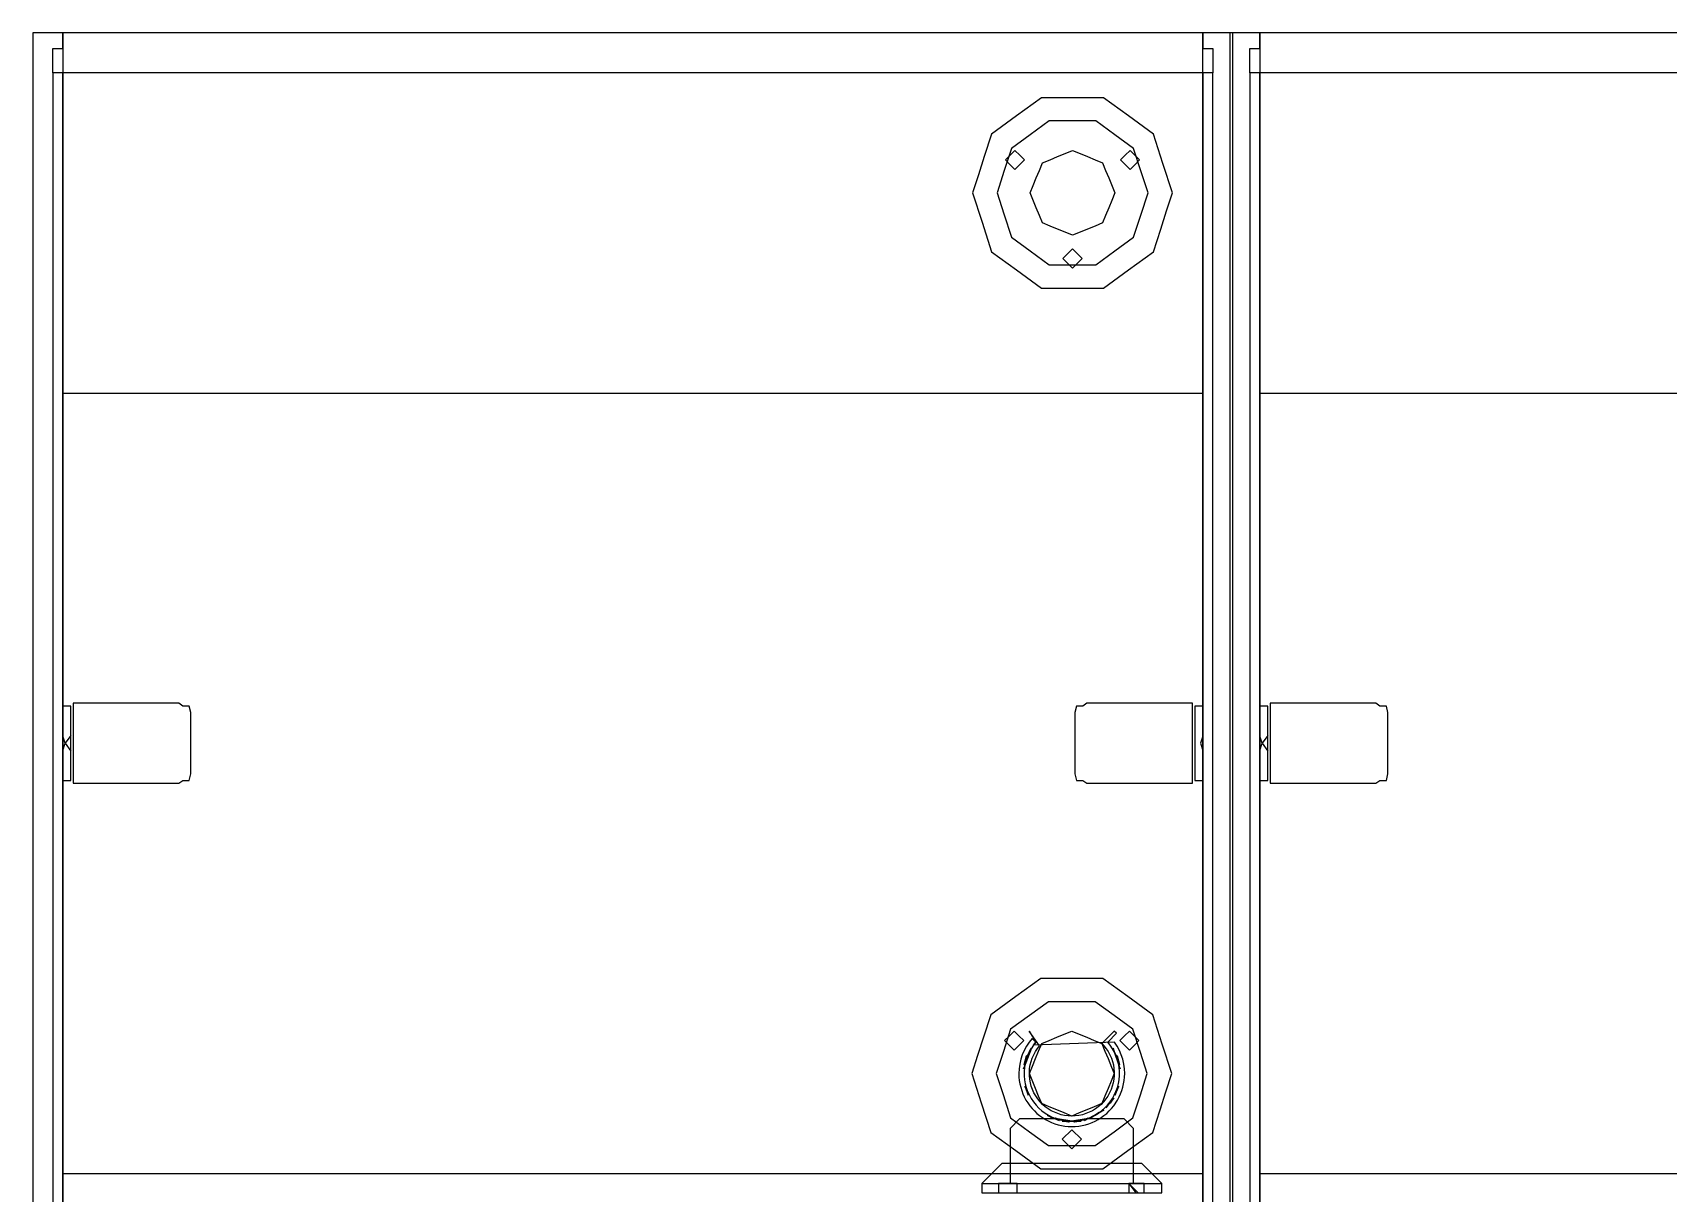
# Model space of a CAD drawing. Extents: x -23.2 to 18.8, y -18.4 to 11.3.
# Drawn here: x -5.203 to -4.684, y 0.225 to 0.593 of the extents above; entities that cross this region are included whole.
import ezdxf

# ---------------------------------------------------------------- set-up
doc = ezdxf.new("R2010")
doc.units = 0
doc.layers.add('FURNISHINGELEMENT', color=8, linetype='CONTINUOUS')

msp = doc.modelspace()

# ---------------------------------------------------------------- linework, layer by layer
at = {"layer": 'FURNISHINGELEMENT'}
for p, q in [((-5.1934, 0.59308, 5.36405), (-5.20293, 0.59308, 5.36405)), ((-5.20293, 0.59308, 5.36405), (-5.20293, 0.15493, 5.36405)), ((-4.83145, 0.59308, 5.36405), (-5.1934, 0.59308, 5.36405)), ((-5.1934, 0.59308, 5.36405), (-5.1934, 0.15493, 5.36405)), ((-5.1934, 0.58806, 5.36405), (-5.1934, 0.59308, 5.36405)), ((-4.83145, 0.15493, 5.36405), (-4.83145, 0.59308, 5.36405)), ((-4.83145, 0.59308, 5.36405), (-4.83145, 0.58806, 5.36405)), ((-4.82193, 0.59308, 5.36405), (-4.83145, 0.59308, 5.36405)), ((-4.8134, 0.59308, 5.36405), (-4.82293, 0.59308, 5.36405)), ((-4.82293, 0.59308, 5.36405), (-4.82293, 0.15493, 5.36405)), ((-4.82193, 0.15493, 5.36405), (-4.82193, 0.59308, 5.36405)), ((-4.45145, 0.59308, 5.36405), (-4.8134, 0.59308, 5.36405)), ((-4.8134, 0.59308, 5.36405), (-4.8134, 0.15493, 5.36405)), ((-4.8134, 0.58806, 5.36405), (-4.8134, 0.59308, 5.36405)), ((-5.19658, 0.58038, 5.36405), (-5.19658, 0.58806, 5.36405)), ((-5.19658, 0.58806, 5.36405), (-5.1934, 0.58806, 5.36405)), ((-4.83145, 0.58806, 5.36405), (-4.82828, 0.58806, 5.36405)), ((-4.82828, 0.58806, 5.36405), (-4.82828, 0.58038, 5.36405)), ((-4.81658, 0.58038, 5.36405), (-4.81658, 0.58806, 5.36405)), ((-4.81658, 0.58806, 5.36405), (-4.8134, 0.58806, 5.36405)), ((-5.1934, 0.58038, 3.55112), (-5.19658, 0.58038, 3.55112)), ((-5.19658, 0.58038, 3.55112), (-5.19658, 0.15493, 3.55112)), ((-5.1934, 0.58038, 5.36405), (-5.19658, 0.58038, 5.36405)), ((-4.83145, 0.58038, 3.55112), (-5.1934, 0.58038, 3.55112)), ((-4.83145, 0.58038, 4.45759), (-5.1934, 0.58038, 4.45759)), ((-5.1934, 0.58038, 4.45759), (-5.1934, 0.47878, 4.45759)), ((-4.83145, 0.58038, 5.05052), (-5.1934, 0.58038, 5.05052)), ((-5.1934, 0.58038, 5.05052), (-5.1934, 0.23113, 5.05052)), ((-4.83145, 0.58038, 3.76385), (-5.1934, 0.58038, 3.76385)), ((-5.1934, 0.58038, 3.76385), (-5.1934, 0.23113, 3.76385)), ((-5.1934, 0.15493, 5.36405), (-5.1934, 0.58038, 5.36405)), ((-4.82828, 0.58038, 3.55112), (-4.83145, 0.58038, 3.55112)), ((-4.82828, 0.58038, 5.36405), (-4.83145, 0.58038, 5.36405)), ((-4.83145, 0.58038, 5.36405), (-4.83145, 0.15493, 5.36405)), ((-4.83145, 0.47878, 4.45759), (-4.83145, 0.58038, 4.45759)), ((-4.83145, 0.23113, 5.05052), (-4.83145, 0.58038, 5.05052)), ((-4.83145, 0.23113, 3.76385), (-4.83145, 0.58038, 3.76385)), ((-4.82828, 0.15493, 3.55112), (-4.82828, 0.58038, 3.55112)), ((-4.8134, 0.58038, 3.55112), (-4.81658, 0.58038, 3.55112)), ((-4.81658, 0.58038, 3.55112), (-4.81658, 0.15493, 3.55112)), ((-4.8134, 0.58038, 5.36405), (-4.81658, 0.58038, 5.36405)), ((-4.45145, 0.58038, 3.55112), (-4.8134, 0.58038, 3.55112)), ((-4.45145, 0.58038, 4.45759), (-4.8134, 0.58038, 4.45759)), ((-4.8134, 0.58038, 4.45759), (-4.8134, 0.47878, 4.45759)), ((-4.45145, 0.58038, 5.05052), (-4.8134, 0.58038, 5.05052)), ((-4.8134, 0.58038, 5.05052), (-4.8134, 0.23113, 5.05052)), ((-4.45145, 0.58038, 3.76385), (-4.8134, 0.58038, 3.76385)), ((-4.8134, 0.58038, 3.76385), (-4.8134, 0.23113, 3.76385)), ((-4.8134, 0.15493, 5.36405), (-4.8134, 0.58038, 5.36405)), ((-4.88266, 0.57248, 3.5416), (-4.89059, 0.56671, 3.5416)), ((-4.87284, 0.57248, 3.5416), (-4.88266, 0.57248, 3.5416)), ((-4.86303, 0.57248, 3.5416), (-4.87284, 0.57248, 3.5416)), ((-4.8551, 0.56671, 3.5416), (-4.86303, 0.57248, 3.5416)), ((-4.89059, 0.56671, 3.5416), (-4.89853, 0.56095, 3.5416)), ((-4.84716, 0.56095, 3.5416), (-4.8551, 0.56671, 3.5416)), ((-4.89853, 0.56095, 3.5416), (-4.90085, 0.55379, 3.5416)), ((-4.88025, 0.56509, 3.46351), (-4.88625, 0.56073, 3.46351)), ((-4.87284, 0.56509, 3.46351), (-4.88025, 0.56509, 3.46351)), ((-4.86544, 0.56509, 3.46351), (-4.87284, 0.56509, 3.46351)), ((-4.85944, 0.56073, 3.46351), (-4.86544, 0.56509, 3.46351)), ((-4.84413, 0.55161, 3.5416), (-4.84716, 0.56095, 3.5416)), ((-4.89224, 0.55638, 3.46351), (-4.89453, 0.54933, 3.46351)), ((-4.89264, 0.55424, 3.5416), (-4.89112, 0.55575, 3.5416)), ((-4.88625, 0.56073, 3.46351), (-4.89224, 0.55638, 3.46351)), ((-4.89112, 0.55575, 3.5416), (-4.8896, 0.55424, 3.5416)), ((-4.87523, 0.55477, 3.46351), (-4.87284, 0.55576, 3.46351)), ((-4.87284, 0.55576, 3.46351), (-4.87046, 0.55477, 3.46351)), ((-4.85345, 0.55638, 3.46351), (-4.85944, 0.56073, 3.46351)), ((-4.85609, 0.55424, 3.5416), (-4.85457, 0.55575, 3.5416)), ((-4.85457, 0.55575, 3.5416), (-4.85305, 0.55424, 3.5416)), ((-4.85104, 0.54898, 3.46351), (-4.85345, 0.55638, 3.46351)), ((-4.90085, 0.55379, 3.5416), (-4.90272, 0.54804, 3.5416)), ((-4.89415, 0.55272, 3.5416), (-4.89264, 0.55424, 3.5416)), ((-4.89264, 0.55121, 3.5416), (-4.89415, 0.55272, 3.5416)), ((-4.89112, 0.54969, 3.5416), (-4.89264, 0.55121, 3.5416)), ((-4.88809, 0.55272, 3.5416), (-4.89112, 0.54969, 3.5416)), ((-4.8896, 0.55424, 3.5416), (-4.88809, 0.55272, 3.5416)), ((-4.88336, 0.54943, 3.46351), (-4.88237, 0.55181, 3.46351)), ((-4.88237, 0.55181, 3.46351), (-4.87999, 0.5528, 3.46351)), ((-4.87999, 0.5528, 3.46351), (-4.87761, 0.55379, 3.46351)), ((-4.87761, 0.55379, 3.46351), (-4.87523, 0.55477, 3.46351)), ((-4.87046, 0.55477, 3.46351), (-4.86808, 0.55379, 3.46351)), ((-4.86808, 0.55379, 3.46351), (-4.8657, 0.5528, 3.46351)), ((-4.8657, 0.5528, 3.46351), (-4.86332, 0.55181, 3.46351)), ((-4.86332, 0.55181, 3.46351), (-4.86233, 0.54943, 3.46351)), ((-4.8576, 0.55272, 3.5416), (-4.85609, 0.55424, 3.5416)), ((-4.85457, 0.54969, 3.5416), (-4.8576, 0.55272, 3.5416)), ((-4.85305, 0.55121, 3.5416), (-4.85457, 0.54969, 3.5416)), ((-4.85305, 0.55424, 3.5416), (-4.85154, 0.55272, 3.5416)), ((-4.85154, 0.55272, 3.5416), (-4.85305, 0.55121, 3.5416)), ((-4.8411, 0.54228, 3.5416), (-4.84413, 0.55161, 3.5416)), ((-4.90272, 0.54804, 3.5416), (-4.90459, 0.54228, 3.5416)), ((-4.89453, 0.54933, 3.46351), (-4.89682, 0.54228, 3.46351)), ((-4.88533, 0.54467, 3.46351), (-4.88435, 0.54705, 3.46351)), ((-4.88435, 0.54705, 3.46351), (-4.88336, 0.54943, 3.46351)), ((-4.86233, 0.54943, 3.46351), (-4.86134, 0.54705, 3.46351)), ((-4.86134, 0.54705, 3.46351), (-4.86023, 0.54436, 3.46351)), ((-4.84887, 0.54228, 3.46351), (-4.85104, 0.54898, 3.46351)), ((-4.90459, 0.54228, 3.5416), (-4.90156, 0.53295, 3.5416)), ((-4.89682, 0.54228, 3.46351), (-4.89465, 0.53559, 3.46351)), ((-4.88632, 0.54228, 3.46351), (-4.88533, 0.54467, 3.46351)), ((-4.88546, 0.54021, 3.46351), (-4.88632, 0.54228, 3.46351)), ((-4.88435, 0.53752, 3.46351), (-4.88546, 0.54021, 3.46351)), ((-4.85937, 0.54228, 3.46351), (-4.86035, 0.5399, 3.46351)), ((-4.86023, 0.54436, 3.46351), (-4.85937, 0.54228, 3.46351)), ((-4.85116, 0.53524, 3.46351), (-4.84887, 0.54228, 3.46351)), ((-4.84297, 0.53653, 3.5416), (-4.8411, 0.54228, 3.5416)), ((-4.89465, 0.53559, 3.46351), (-4.89224, 0.52819, 3.46351)), ((-4.88336, 0.53514, 3.46351), (-4.88435, 0.53752, 3.46351)), ((-4.88237, 0.53275, 3.46351), (-4.88336, 0.53514, 3.46351)), ((-4.86233, 0.53514, 3.46351), (-4.86332, 0.53275, 3.46351)), ((-4.86134, 0.53752, 3.46351), (-4.86233, 0.53514, 3.46351)), ((-4.86035, 0.5399, 3.46351), (-4.86134, 0.53752, 3.46351)), ((-4.85345, 0.52819, 3.46351), (-4.85116, 0.53524, 3.46351)), ((-4.84483, 0.53078, 3.5416), (-4.84297, 0.53653, 3.5416)), ((-4.90156, 0.53295, 3.5416), (-4.89853, 0.52362, 3.5416)), ((-4.87999, 0.53177, 3.46351), (-4.88237, 0.53275, 3.46351)), ((-4.87761, 0.53078, 3.46351), (-4.87999, 0.53177, 3.46351)), ((-4.87523, 0.52979, 3.46351), (-4.87761, 0.53078, 3.46351)), ((-4.87284, 0.52881, 3.46351), (-4.87523, 0.52979, 3.46351)), ((-4.87046, 0.52979, 3.46351), (-4.87284, 0.52881, 3.46351)), ((-4.86808, 0.53078, 3.46351), (-4.87046, 0.52979, 3.46351)), ((-4.8657, 0.53177, 3.46351), (-4.86808, 0.53078, 3.46351)), ((-4.86332, 0.53275, 3.46351), (-4.8657, 0.53177, 3.46351)), ((-4.84716, 0.52362, 3.5416), (-4.84483, 0.53078, 3.5416)), ((-4.89224, 0.52819, 3.46351), (-4.88625, 0.52384, 3.46351)), ((-4.87588, 0.52145, 3.5416), (-4.87284, 0.52448, 3.5416)), ((-4.87284, 0.52448, 3.5416), (-4.86981, 0.52145, 3.5416)), ((-4.85944, 0.52384, 3.46351), (-4.85345, 0.52819, 3.46351)), ((-4.89853, 0.52362, 3.5416), (-4.89059, 0.51786, 3.5416)), ((-4.88625, 0.52384, 3.46351), (-4.88025, 0.51948, 3.46351)), ((-4.88025, 0.51948, 3.46351), (-4.87284, 0.51948, 3.46351)), ((-4.87284, 0.51841, 3.5416), (-4.87588, 0.52145, 3.5416)), ((-4.86981, 0.52145, 3.5416), (-4.87284, 0.51841, 3.5416)), ((-4.87284, 0.51948, 3.46351), (-4.86544, 0.51948, 3.46351)), ((-4.86544, 0.51948, 3.46351), (-4.85944, 0.52384, 3.46351)), ((-4.8551, 0.51786, 3.5416), (-4.84716, 0.52362, 3.5416)), ((-4.89059, 0.51786, 3.5416), (-4.88266, 0.51209, 3.5416)), ((-4.86303, 0.51209, 3.5416), (-4.8551, 0.51786, 3.5416)), ((-4.88266, 0.51209, 3.5416), (-4.87284, 0.51209, 3.5416)), ((-4.87284, 0.51209, 3.5416), (-4.86303, 0.51209, 3.5416)), ((-5.1934, 0.47878, 4.45759), (-4.83145, 0.47878, 4.45759)), ((-4.8134, 0.47878, 4.45759), (-4.45145, 0.47878, 4.45759)), ((-5.19086, 0.37949, 5.01126), (-5.1934, 0.37949, 5.01126)), ((-5.1934, 0.37949, 5.01126), (-5.1934, 0.37738, 5.01213)), ((-5.19086, 0.37738, 5.01213), (-5.19086, 0.37949, 5.01126)), ((-5.18832, 0.38036, 4.94609), (-5.19012, 0.38036, 4.94684)), ((-5.19012, 0.38036, 4.94684), (-5.19012, 0.35496, 4.94684)), ((-5.17046, 0.38036, 4.94609), (-5.18832, 0.38036, 4.94609)), ((-5.16943, 0.38036, 4.94634), (-5.17046, 0.38036, 4.94609)), ((-5.16861, 0.38036, 4.94702), (-5.16943, 0.38036, 4.94634)), ((-5.15656, 0.38036, 4.963), (-5.16861, 0.38036, 4.94702)), ((-5.1553, 0.37949, 4.96468), (-5.15656, 0.38036, 4.963)), ((-5.15323, 0.37949, 4.96313), (-5.1553, 0.37949, 4.96468)), ((-5.15271, 0.37738, 4.96382), (-5.15323, 0.37949, 4.96313)), ((-4.87162, 0.37949, 4.96313), (-4.87215, 0.37738, 4.96382)), ((-4.86956, 0.37949, 4.96468), (-4.87162, 0.37949, 4.96313)), ((-4.8683, 0.38036, 4.963), (-4.86956, 0.37949, 4.96468)), ((-4.85625, 0.38036, 4.94702), (-4.8683, 0.38036, 4.963)), ((-4.85543, 0.38036, 4.94634), (-4.85625, 0.38036, 4.94702)), ((-4.8544, 0.38036, 4.94609), (-4.85543, 0.38036, 4.94634)), ((-4.83654, 0.38036, 4.94609), (-4.8544, 0.38036, 4.94609)), ((-4.83474, 0.38036, 4.94684), (-4.83654, 0.38036, 4.94609)), ((-4.83474, 0.35496, 4.94684), (-4.83474, 0.38036, 4.94684)), ((-4.834, 0.37949, 5.01126), (-4.834, 0.37738, 5.01213)), ((-4.83145, 0.37949, 5.01126), (-4.834, 0.37949, 5.01126)), ((-4.83145, 0.37738, 5.01213), (-4.83145, 0.37949, 5.01126)), ((-4.81086, 0.37949, 5.01126), (-4.8134, 0.37949, 5.01126)), ((-4.8134, 0.37949, 5.01126), (-4.8134, 0.37738, 5.01213)), ((-4.81086, 0.37738, 5.01213), (-4.81086, 0.37949, 5.01126)), ((-4.80832, 0.38036, 4.94609), (-4.81012, 0.38036, 4.94684)), ((-4.81012, 0.38036, 4.94684), (-4.81012, 0.35496, 4.94684)), ((-4.79046, 0.38036, 4.94609), (-4.80832, 0.38036, 4.94609)), ((-4.78943, 0.38036, 4.94634), (-4.79046, 0.38036, 4.94609)), ((-4.78861, 0.38036, 4.94702), (-4.78943, 0.38036, 4.94634)), ((-4.77656, 0.38036, 4.963), (-4.78861, 0.38036, 4.94702)), ((-4.7753, 0.37949, 4.96468), (-4.77656, 0.38036, 4.963)), ((-4.77323, 0.37949, 4.96313), (-4.7753, 0.37949, 4.96468)), ((-4.77271, 0.37738, 4.96382), (-4.77323, 0.37949, 4.96313)), ((-5.1934, 0.37738, 5.01213), (-5.1934, 0.35794, 5.01213)), ((-5.19086, 0.35794, 5.01213), (-5.19086, 0.37738, 5.01213)), ((-5.15271, 0.35794, 4.96382), (-5.15271, 0.37738, 4.96382)), ((-4.87215, 0.37738, 4.96382), (-4.87215, 0.35794, 4.96382)), ((-4.834, 0.37738, 5.01213), (-4.834, 0.35794, 5.01213)), ((-4.83145, 0.35794, 5.01213), (-4.83145, 0.37738, 5.01213)), ((-4.8134, 0.37738, 5.01213), (-4.8134, 0.35794, 5.01213)), ((-4.81086, 0.35794, 5.01213), (-4.81086, 0.37738, 5.01213)), ((-4.77271, 0.35794, 4.96382), (-4.77271, 0.37738, 4.96382)), ((-5.19261, 0.36766, 4.9788), (-5.1934, 0.3699, 4.97973)), ((-5.1934, 0.3699, 4.97973), (-5.1934, 0.36924, 4.97922)), ((-5.19261, 0.36766, 4.9788), (-5.1934, 0.3699, 4.97973)), ((-5.1934, 0.3699, 4.97973), (-5.1934, 0.36924, 4.97922)), ((-5.19261, 0.36766, 4.99785), (-5.1934, 0.3699, 4.99878)), ((-5.1934, 0.3699, 4.99878), (-5.1934, 0.36924, 4.99827)), ((-5.19261, 0.36766, 4.99785), (-5.1934, 0.3699, 4.99878)), ((-5.1934, 0.3699, 4.99878), (-5.1934, 0.36924, 4.99827)), ((-5.1934, 0.36924, 4.97922), (-5.1934, 0.36542, 4.97973)), ((-5.1934, 0.36924, 4.97922), (-5.1934, 0.36684, 4.97891)), ((-5.1934, 0.36924, 4.99827), (-5.1934, 0.36542, 4.99878)), ((-5.1934, 0.36924, 4.99827), (-5.1934, 0.36684, 4.99796)), ((-5.19086, 0.37012, 4.97771), (-5.19261, 0.36766, 4.9788)), ((-5.19086, 0.37012, 4.99676), (-5.19261, 0.36766, 4.99785)), ((-5.19086, 0.36893, 4.97722), (-5.19086, 0.37012, 4.97771)), ((-5.19086, 0.36893, 4.99627), (-5.19086, 0.37012, 4.99676)), ((-5.19086, 0.36766, 4.97705), (-5.19086, 0.36893, 4.97722)), ((-5.19086, 0.36766, 4.9961), (-5.19086, 0.36893, 4.99627)), ((-4.83145, 0.3699, 4.97973), (-4.83224, 0.36766, 4.9788)), ((-4.83145, 0.3699, 4.97973), (-4.83224, 0.36766, 4.9788)), ((-4.83145, 0.3699, 4.99878), (-4.83224, 0.36766, 4.99785)), ((-4.83145, 0.3699, 4.99878), (-4.83224, 0.36766, 4.99785)), ((-4.83145, 0.36924, 4.97922), (-4.83145, 0.3699, 4.97973)), ((-4.83145, 0.36924, 4.97922), (-4.83145, 0.3699, 4.97973)), ((-4.83145, 0.36924, 4.99827), (-4.83145, 0.3699, 4.99878)), ((-4.83145, 0.36924, 4.99827), (-4.83145, 0.3699, 4.99878)), ((-4.83145, 0.36848, 4.97891), (-4.83145, 0.36924, 4.97922)), ((-4.83145, 0.36848, 4.97891), (-4.83145, 0.36924, 4.97922)), ((-4.83145, 0.36848, 4.99796), (-4.83145, 0.36924, 4.99827)), ((-4.83145, 0.36848, 4.99796), (-4.83145, 0.36924, 4.99827)), ((-4.81261, 0.36766, 4.9788), (-4.8134, 0.3699, 4.97973)), ((-4.8134, 0.3699, 4.97973), (-4.8134, 0.36924, 4.97922)), ((-4.81261, 0.36766, 4.9788), (-4.8134, 0.3699, 4.97973)), ((-4.8134, 0.3699, 4.97973), (-4.8134, 0.36924, 4.97922)), ((-4.81261, 0.36766, 4.99785), (-4.8134, 0.3699, 4.99878)), ((-4.8134, 0.3699, 4.99878), (-4.8134, 0.36924, 4.99827)), ((-4.81261, 0.36766, 4.99785), (-4.8134, 0.3699, 4.99878)), ((-4.8134, 0.3699, 4.99878), (-4.8134, 0.36924, 4.99827)), ((-4.8134, 0.36924, 4.97922), (-4.8134, 0.36542, 4.97973)), ((-4.8134, 0.36924, 4.97922), (-4.8134, 0.36684, 4.97891)), ((-4.8134, 0.36924, 4.99827), (-4.8134, 0.36542, 4.99878)), ((-4.8134, 0.36924, 4.99827), (-4.8134, 0.36684, 4.99796)), ((-4.81086, 0.37012, 4.97771), (-4.81261, 0.36766, 4.9788)), ((-4.81086, 0.37012, 4.99676), (-4.81261, 0.36766, 4.99785)), ((-4.81086, 0.36893, 4.97722), (-4.81086, 0.37012, 4.97771)), ((-4.81086, 0.36893, 4.99627), (-4.81086, 0.37012, 4.99676)), ((-4.81086, 0.36766, 4.97705), (-4.81086, 0.36893, 4.97722)), ((-4.81086, 0.36766, 4.9961), (-4.81086, 0.36893, 4.99627)), ((-5.1934, 0.36542, 4.97973), (-5.19261, 0.36766, 4.9788)), ((-5.1934, 0.36542, 4.97973), (-5.19261, 0.36766, 4.9788)), ((-5.1934, 0.36542, 4.99878), (-5.19261, 0.36766, 4.99785)), ((-5.1934, 0.36542, 4.99878), (-5.19261, 0.36766, 4.99785)), ((-5.1934, 0.36684, 4.97891), (-5.1934, 0.36607, 4.97922)), ((-5.1934, 0.36684, 4.99796), (-5.1934, 0.36607, 4.99827)), ((-5.1934, 0.36607, 4.97922), (-5.1934, 0.36542, 4.97973)), ((-5.1934, 0.36607, 4.99827), (-5.1934, 0.36542, 4.99878)), ((-5.19261, 0.36766, 4.9788), (-5.19086, 0.3652, 4.97771)), ((-5.19261, 0.36766, 4.99785), (-5.19086, 0.3652, 4.99676)), ((-5.19086, 0.36639, 4.97722), (-5.19086, 0.36766, 4.97705)), ((-5.19086, 0.36639, 4.99627), (-5.19086, 0.36766, 4.9961)), ((-5.19086, 0.3652, 4.97771), (-5.19086, 0.36639, 4.97722)), ((-5.19086, 0.3652, 4.99676), (-5.19086, 0.36639, 4.99627)), ((-4.83224, 0.36766, 4.9788), (-4.83145, 0.36542, 4.97973)), ((-4.83224, 0.36766, 4.9788), (-4.83145, 0.36542, 4.97973)), ((-4.83224, 0.36766, 4.99785), (-4.83145, 0.36542, 4.99878)), ((-4.83224, 0.36766, 4.99785), (-4.83145, 0.36542, 4.99878)), ((-4.83145, 0.36684, 4.97891), (-4.83145, 0.36848, 4.97891)), ((-4.83145, 0.36684, 4.97891), (-4.83145, 0.36848, 4.97891)), ((-4.83145, 0.36684, 4.99796), (-4.83145, 0.36848, 4.99796)), ((-4.83145, 0.36684, 4.99796), (-4.83145, 0.36848, 4.99796)), ((-4.83145, 0.36607, 4.97922), (-4.83145, 0.36684, 4.97891)), ((-4.83145, 0.36607, 4.97922), (-4.83145, 0.36684, 4.97891)), ((-4.83145, 0.36607, 4.99827), (-4.83145, 0.36684, 4.99796)), ((-4.83145, 0.36607, 4.99827), (-4.83145, 0.36684, 4.99796)), ((-4.83145, 0.36542, 4.97973), (-4.83145, 0.36607, 4.97922)), ((-4.83145, 0.36542, 4.97973), (-4.83145, 0.36607, 4.97922)), ((-4.83145, 0.36542, 4.99878), (-4.83145, 0.36607, 4.99827)), ((-4.83145, 0.36542, 4.99878), (-4.83145, 0.36607, 4.99827)), ((-4.8134, 0.36542, 4.97973), (-4.81261, 0.36766, 4.9788)), ((-4.8134, 0.36542, 4.97973), (-4.81261, 0.36766, 4.9788)), ((-4.8134, 0.36542, 4.99878), (-4.81261, 0.36766, 4.99785)), ((-4.8134, 0.36542, 4.99878), (-4.81261, 0.36766, 4.99785)), ((-4.8134, 0.36684, 4.97891), (-4.8134, 0.36607, 4.97922)), ((-4.8134, 0.36684, 4.99796), (-4.8134, 0.36607, 4.99827)), ((-4.8134, 0.36607, 4.97922), (-4.8134, 0.36542, 4.97973)), ((-4.8134, 0.36607, 4.99827), (-4.8134, 0.36542, 4.99878)), ((-4.81261, 0.36766, 4.9788), (-4.81086, 0.3652, 4.97771)), ((-4.81261, 0.36766, 4.99785), (-4.81086, 0.3652, 4.99676)), ((-4.81086, 0.36639, 4.97722), (-4.81086, 0.36766, 4.97705)), ((-4.81086, 0.36639, 4.99627), (-4.81086, 0.36766, 4.9961)), ((-4.81086, 0.3652, 4.97771), (-4.81086, 0.36639, 4.97722)), ((-4.81086, 0.3652, 4.99676), (-4.81086, 0.36639, 4.99627)), ((-5.1934, 0.35794, 5.01213), (-5.1934, 0.35583, 5.01126)), ((-5.1934, 0.35583, 5.01126), (-5.19086, 0.35583, 5.01126)), ((-5.19086, 0.35583, 5.01126), (-5.19086, 0.35794, 5.01213)), ((-5.19012, 0.35496, 4.94684), (-5.18832, 0.35496, 4.94609)), ((-5.18832, 0.35496, 4.94609), (-5.17046, 0.35496, 4.94609)), ((-5.17046, 0.35496, 4.94609), (-5.16943, 0.35496, 4.94634)), ((-5.16943, 0.35496, 4.94634), (-5.16861, 0.35496, 4.94702)), ((-5.16861, 0.35496, 4.94702), (-5.15656, 0.35496, 4.963)), ((-5.15656, 0.35496, 4.963), (-5.1553, 0.35583, 4.96468)), ((-5.1553, 0.35583, 4.96468), (-5.15323, 0.35583, 4.96313)), ((-5.15323, 0.35583, 4.96313), (-5.15271, 0.35794, 4.96382)), ((-4.87215, 0.35794, 4.96382), (-4.87162, 0.35583, 4.96313)), ((-4.87162, 0.35583, 4.96313), (-4.86956, 0.35583, 4.96468)), ((-4.86956, 0.35583, 4.96468), (-4.8683, 0.35496, 4.963)), ((-4.8683, 0.35496, 4.963), (-4.85625, 0.35496, 4.94702)), ((-4.85625, 0.35496, 4.94702), (-4.85543, 0.35496, 4.94634)), ((-4.85543, 0.35496, 4.94634), (-4.8544, 0.35496, 4.94609)), ((-4.8544, 0.35496, 4.94609), (-4.83654, 0.35496, 4.94609)), ((-4.83654, 0.35496, 4.94609), (-4.83474, 0.35496, 4.94684)), ((-4.834, 0.35794, 5.01213), (-4.834, 0.35583, 5.01126)), ((-4.834, 0.35583, 5.01126), (-4.83145, 0.35583, 5.01126)), ((-4.83145, 0.35583, 5.01126), (-4.83145, 0.35794, 5.01213)), ((-4.8134, 0.35794, 5.01213), (-4.8134, 0.35583, 5.01126)), ((-4.8134, 0.35583, 5.01126), (-4.81086, 0.35583, 5.01126)), ((-4.81086, 0.35583, 5.01126), (-4.81086, 0.35794, 5.01213)), ((-4.81012, 0.35496, 4.94684), (-4.80832, 0.35496, 4.94609)), ((-4.80832, 0.35496, 4.94609), (-4.79046, 0.35496, 4.94609)), ((-4.79046, 0.35496, 4.94609), (-4.78943, 0.35496, 4.94634)), ((-4.78943, 0.35496, 4.94634), (-4.78861, 0.35496, 4.94702)), ((-4.78861, 0.35496, 4.94702), (-4.77656, 0.35496, 4.963)), ((-4.77656, 0.35496, 4.963), (-4.7753, 0.35583, 4.96468)), ((-4.7753, 0.35583, 4.96468), (-4.77323, 0.35583, 4.96313)), ((-4.77323, 0.35583, 4.96313), (-4.77271, 0.35794, 4.96382)), ((-4.8829, 0.29308, 3.5416), (-4.89083, 0.28731, 3.5416)), ((-4.87309, 0.29308, 3.5416), (-4.8829, 0.29308, 3.5416)), ((-4.86328, 0.29308, 3.5416), (-4.87309, 0.29308, 3.5416)), ((-4.85534, 0.28731, 3.5416), (-4.86328, 0.29308, 3.5416)), ((-4.89083, 0.28731, 3.5416), (-4.89877, 0.28155, 3.5416)), ((-4.8805, 0.28569, 3.46351), (-4.88649, 0.28133, 3.46351)), ((-4.87309, 0.28569, 3.46351), (-4.8805, 0.28569, 3.46351)), ((-4.86568, 0.28569, 3.46351), (-4.87309, 0.28569, 3.46351)), ((-4.85968, 0.28133, 3.46351), (-4.86568, 0.28569, 3.46351)), ((-4.8474, 0.28155, 3.5416), (-4.85534, 0.28731, 3.5416)), ((-4.89877, 0.28155, 3.5416), (-4.9011, 0.27439, 3.5416)), ((-4.88649, 0.28133, 3.46351), (-4.89249, 0.27698, 3.46351)), ((-4.85369, 0.27698, 3.46351), (-4.85968, 0.28133, 3.46351)), ((-4.84437, 0.27221, 3.5416), (-4.8474, 0.28155, 3.5416)), ((-4.89249, 0.27698, 3.46351), (-4.89477, 0.26993, 3.46351)), ((-4.89288, 0.27484, 3.5416), (-4.89136, 0.27635, 3.5416)), ((-4.89136, 0.27635, 3.5416), (-4.88985, 0.27484, 3.5416)), ((-4.88334, 0.27169, 3.51393), (-4.88657, 0.27638, 3.51393)), ((-4.88657, 0.27638, 3.51393), (-4.88446, 0.27284, 3.51393)), ((-4.87785, 0.27439, 3.46351), (-4.87547, 0.27537, 3.46351)), ((-4.87547, 0.27537, 3.46351), (-4.87309, 0.27636, 3.46351)), ((-4.87309, 0.27636, 3.46351), (-4.8707, 0.27537, 3.46351)), ((-4.8707, 0.27537, 3.46351), (-4.86832, 0.27439, 3.46351)), ((-4.85961, 0.27638, 3.51393), (-4.86357, 0.27242, 3.51393)), ((-4.86169, 0.27284, 3.51393), (-4.85887, 0.27565, 3.51393)), ((-4.85887, 0.27565, 3.51393), (-4.85961, 0.27638, 3.51393)), ((-4.85633, 0.27484, 3.5416), (-4.85481, 0.27635, 3.5416)), ((-4.85481, 0.27635, 3.5416), (-4.8533, 0.27484, 3.5416)), ((-4.85128, 0.26958, 3.46351), (-4.85369, 0.27698, 3.46351)), ((-4.9011, 0.27439, 3.5416), (-4.90297, 0.26864, 3.5416)), ((-4.8944, 0.27332, 3.5416), (-4.89288, 0.27484, 3.5416)), ((-4.89288, 0.27181, 3.5416), (-4.8944, 0.27332, 3.5416)), ((-4.89136, 0.27029, 3.5416), (-4.89288, 0.27181, 3.5416)), ((-4.88833, 0.27332, 3.5416), (-4.89136, 0.27029, 3.5416)), ((-4.88985, 0.27484, 3.5416), (-4.88833, 0.27332, 3.5416)), ((-4.88818, 0.27024, 3.51118), (-4.88879, 0.26885, 3.51118)), ((-4.88589, 0.2709, 3.51163), (-4.88843, 0.26435, 3.51163)), ((-4.88745, 0.27158, 3.51118), (-4.88818, 0.27024, 3.51118)), ((-4.88661, 0.27285, 3.51118), (-4.88745, 0.27158, 3.51118)), ((-4.88565, 0.27403, 3.51118), (-4.88661, 0.27285, 3.51118)), ((-4.88597, 0.27077, 3.51393), (-4.88659, 0.26965, 3.51393)), ((-4.88649, 0.26985, 3.51163), (-4.88589, 0.2709, 3.51163)), ((-4.88526, 0.27184, 3.51393), (-4.88597, 0.27077, 3.51393)), ((-4.88517, 0.27352, 3.51141), (-4.88565, 0.27403, 3.51118)), ((-4.88446, 0.27284, 3.51393), (-4.88526, 0.27184, 3.51393)), ((-4.85957, 0.27285, 3.51118), (-4.88521, 0.2719, 3.51163)), ((-4.88521, 0.2719, 3.51163), (-4.88447, 0.27282, 3.51163)), ((-4.88467, 0.27305, 3.51163), (-4.88517, 0.27352, 3.51141)), ((-4.88447, 0.27282, 3.51163), (-4.88467, 0.27305, 3.51163)), ((-4.88463, 0.26984, 3.51393), (-4.884, 0.27079, 3.51393)), ((-4.88459, 0.26765, 3.46351), (-4.8836, 0.27003, 3.46351)), ((-4.884, 0.27079, 3.51393), (-4.88334, 0.27169, 3.51393)), ((-4.8836, 0.27003, 3.46351), (-4.88262, 0.27241, 3.46351)), ((-4.88262, 0.27241, 3.46351), (-4.88023, 0.2734, 3.46351)), ((-4.88023, 0.2734, 3.46351), (-4.87785, 0.27439, 3.46351)), ((-4.86832, 0.27439, 3.46351), (-4.86594, 0.2734, 3.46351)), ((-4.86594, 0.2734, 3.46351), (-4.86356, 0.27241, 3.46351)), ((-4.86357, 0.27242, 3.51393), (-4.86287, 0.27167, 3.51393)), ((-4.86356, 0.27241, 3.46351), (-4.86257, 0.27003, 3.46351)), ((-4.86287, 0.27167, 3.51393), (-4.86216, 0.27078, 3.51393)), ((-4.86257, 0.27003, 3.46351), (-4.86158, 0.26765, 3.46351)), ((-4.86216, 0.27078, 3.51393), (-4.86154, 0.26983, 3.51393)), ((-4.86089, 0.27184, 3.51393), (-4.86169, 0.27284, 3.51393)), ((-4.86018, 0.27078, 3.51393), (-4.86089, 0.27184, 3.51393)), ((-4.85955, 0.26966, 3.51393), (-4.86018, 0.27078, 3.51393)), ((-4.85994, 0.27092, 3.51163), (-4.85966, 0.26986, 3.51163)), ((-4.85775, 0.26435, 3.51163), (-4.85994, 0.27092, 3.51163)), ((-4.85872, 0.27158, 3.51118), (-4.85957, 0.27285, 3.51118)), ((-4.85799, 0.27024, 3.51118), (-4.85872, 0.27158, 3.51118)), ((-4.85739, 0.26885, 3.51118), (-4.85799, 0.27024, 3.51118)), ((-4.85784, 0.27332, 3.5416), (-4.85633, 0.27484, 3.5416)), ((-4.85481, 0.27029, 3.5416), (-4.85784, 0.27332, 3.5416)), ((-4.8533, 0.27181, 3.5416), (-4.85481, 0.27029, 3.5416)), ((-4.8533, 0.27484, 3.5416), (-4.85178, 0.27332, 3.5416)), ((-4.85178, 0.27332, 3.5416), (-4.8533, 0.27181, 3.5416)), ((-4.84134, 0.26288, 3.5416), (-4.84437, 0.27221, 3.5416)), ((-4.90297, 0.26864, 3.5416), (-4.90483, 0.26288, 3.5416)), ((-4.89477, 0.26993, 3.46351), (-4.89706, 0.26288, 3.46351)), ((-4.88961, 0.26591, 3.51118), (-4.88981, 0.26441, 3.51118)), ((-4.88926, 0.2674, 3.51118), (-4.88961, 0.26591, 3.51118)), ((-4.88879, 0.26885, 3.51118), (-4.88926, 0.2674, 3.51118)), ((-4.88843, 0.26435, 3.51163), (-4.888, 0.26529, 3.51163)), ((-4.88822, 0.26579, 3.51163), (-4.88744, 0.2685, 3.51163)), ((-4.888, 0.26529, 3.51163), (-4.88822, 0.26579, 3.51163)), ((-4.88786, 0.26603, 3.51393), (-4.88807, 0.26477, 3.51393)), ((-4.88754, 0.26727, 3.51393), (-4.88786, 0.26603, 3.51393)), ((-4.88712, 0.26848, 3.51393), (-4.88754, 0.26727, 3.51393)), ((-4.88744, 0.2685, 3.51163), (-4.887, 0.26876, 3.51163)), ((-4.88659, 0.26965, 3.51393), (-4.88712, 0.26848, 3.51393)), ((-4.887, 0.26876, 3.51163), (-4.88649, 0.26985, 3.51163)), ((-4.88656, 0.26288, 3.46351), (-4.88558, 0.26527, 3.46351)), ((-4.88647, 0.26449, 3.51393), (-4.88628, 0.26561, 3.51393)), ((-4.88628, 0.26561, 3.51393), (-4.88601, 0.26672, 3.51393)), ((-4.88601, 0.26672, 3.51393), (-4.88564, 0.2678, 3.51393)), ((-4.88564, 0.2678, 3.51393), (-4.88518, 0.26884, 3.51393)), ((-4.88558, 0.26527, 3.46351), (-4.88459, 0.26765, 3.46351)), ((-4.88518, 0.26884, 3.51393), (-4.88463, 0.26984, 3.51393)), ((-4.86158, 0.26765, 3.46351), (-4.86047, 0.26496, 3.46351)), ((-4.86154, 0.26983, 3.51393), (-4.86099, 0.26883, 3.51393)), ((-4.86099, 0.26883, 3.51393), (-4.86053, 0.26778, 3.51393)), ((-4.86053, 0.26778, 3.51393), (-4.86016, 0.26671, 3.51393)), ((-4.86047, 0.26496, 3.46351), (-4.85961, 0.26288, 3.46351)), ((-4.86016, 0.26671, 3.51393), (-4.85989, 0.2656, 3.51393)), ((-4.85989, 0.2656, 3.51393), (-4.85971, 0.26448, 3.51393)), ((-4.85966, 0.26986, 3.51163), (-4.85914, 0.26877, 3.51163)), ((-4.85903, 0.26849, 3.51393), (-4.85955, 0.26966, 3.51393)), ((-4.85914, 0.26877, 3.51163), (-4.85873, 0.26848, 3.51163)), ((-4.8586, 0.26728, 3.51393), (-4.85903, 0.26849, 3.51393)), ((-4.85873, 0.26848, 3.51163), (-4.85795, 0.26577, 3.51163)), ((-4.85828, 0.26604, 3.51393), (-4.8586, 0.26728, 3.51393)), ((-4.85807, 0.26478, 3.51393), (-4.85828, 0.26604, 3.51393)), ((-4.85795, 0.26577, 3.51163), (-4.85814, 0.26529, 3.51163)), ((-4.85814, 0.26529, 3.51163), (-4.85775, 0.26435, 3.51163)), ((-4.85691, 0.2674, 3.51118), (-4.85739, 0.26885, 3.51118)), ((-4.85657, 0.26591, 3.51118), (-4.85691, 0.2674, 3.51118)), ((-4.85636, 0.26441, 3.51118), (-4.85657, 0.26591, 3.51118)), ((-4.84911, 0.26288, 3.46351), (-4.85128, 0.26958, 3.46351)), ((-4.90483, 0.26288, 3.5416), (-4.9018, 0.25355, 3.5416)), ((-4.89706, 0.26288, 3.46351), (-4.89489, 0.25619, 3.46351)), ((-4.88981, 0.26441, 3.51118), (-4.88988, 0.26288, 3.51118)), ((-4.88988, 0.26288, 3.51118), (-4.88985, 0.26179, 3.51118)), ((-4.88985, 0.26179, 3.51118), (-4.88974, 0.26069, 3.51118)), ((-4.88974, 0.26069, 3.51118), (-4.88956, 0.25961, 3.51118)), ((-4.88956, 0.25961, 3.51118), (-4.88931, 0.25854, 3.51118)), ((-4.88807, 0.26477, 3.51393), (-4.88818, 0.26349, 3.51393)), ((-4.88818, 0.26349, 3.51393), (-4.88818, 0.26221, 3.51393)), ((-4.88818, 0.26221, 3.51393), (-4.88806, 0.26093, 3.51393)), ((-4.88806, 0.26093, 3.51393), (-4.88785, 0.25967, 3.51393)), ((-4.88785, 0.25967, 3.51393), (-4.88752, 0.25843, 3.51393)), ((-4.88656, 0.26336, 3.51393), (-4.88647, 0.26449, 3.51393)), ((-4.88655, 0.26222, 3.51393), (-4.88656, 0.26336, 3.51393)), ((-4.8857, 0.26081, 3.46351), (-4.88656, 0.26288, 3.46351)), ((-4.88644, 0.26108, 3.51393), (-4.88655, 0.26222, 3.51393)), ((-4.88624, 0.25996, 3.51393), (-4.88644, 0.26108, 3.51393)), ((-4.88595, 0.25886, 3.51393), (-4.88624, 0.25996, 3.51393)), ((-4.88459, 0.25812, 3.46351), (-4.8857, 0.26081, 3.46351)), ((-4.8606, 0.2605, 3.46351), (-4.86158, 0.25812, 3.46351)), ((-4.85961, 0.26288, 3.46351), (-4.8606, 0.2605, 3.46351)), ((-4.85993, 0.25995, 3.51393), (-4.86023, 0.25885, 3.51393)), ((-4.85973, 0.26107, 3.51393), (-4.85993, 0.25995, 3.51393)), ((-4.85963, 0.26221, 3.51393), (-4.85973, 0.26107, 3.51393)), ((-4.85971, 0.26448, 3.51393), (-4.85962, 0.26334, 3.51393)), ((-4.85962, 0.26334, 3.51393), (-4.85963, 0.26221, 3.51393)), ((-4.85862, 0.25844, 3.51393), (-4.85829, 0.25968, 3.51393)), ((-4.85829, 0.25968, 3.51393), (-4.85808, 0.26094, 3.51393)), ((-4.85808, 0.26094, 3.51393), (-4.85797, 0.26222, 3.51393)), ((-4.85796, 0.2635, 3.51393), (-4.85807, 0.26478, 3.51393)), ((-4.85797, 0.26222, 3.51393), (-4.85796, 0.2635, 3.51393)), ((-4.85687, 0.25854, 3.51118), (-4.85662, 0.25961, 3.51118)), ((-4.85662, 0.25961, 3.51118), (-4.85644, 0.26069, 3.51118)), ((-4.85644, 0.26069, 3.51118), (-4.85633, 0.26179, 3.51118)), ((-4.85629, 0.26288, 3.51118), (-4.85636, 0.26441, 3.51118)), ((-4.85633, 0.26179, 3.51118), (-4.85629, 0.26288, 3.51118)), ((-4.8514, 0.25584, 3.46351), (-4.84911, 0.26288, 3.46351)), ((-4.84321, 0.25713, 3.5416), (-4.84134, 0.26288, 3.5416)), ((-4.89489, 0.25619, 3.46351), (-4.89249, 0.24879, 3.46351)), ((-4.88931, 0.25854, 3.51118), (-4.88899, 0.25749, 3.51118)), ((-4.88899, 0.25749, 3.51118), (-4.8886, 0.25646, 3.51118)), ((-4.8886, 0.25646, 3.51118), (-4.88815, 0.25546, 3.51118)), ((-4.88815, 0.25546, 3.51118), (-4.88763, 0.25449, 3.51118)), ((-4.88728, 0.25771, 3.51163), (-4.88797, 0.2589, 3.51163)), ((-4.88797, 0.2589, 3.51163), (-4.88691, 0.25607, 3.51163)), ((-4.88763, 0.25449, 3.51118), (-4.88705, 0.25355, 3.51118)), ((-4.88752, 0.25843, 3.51393), (-4.88709, 0.25722, 3.51393)), ((-4.88691, 0.25607, 3.51163), (-4.88728, 0.25771, 3.51163)), ((-4.88709, 0.25722, 3.51393), (-4.88656, 0.25605, 3.51393)), ((-4.88656, 0.25605, 3.51393), (-4.88593, 0.25493, 3.51393)), ((-4.88556, 0.25779, 3.51393), (-4.88595, 0.25886, 3.51393)), ((-4.88593, 0.25493, 3.51393), (-4.88521, 0.25387, 3.51393)), ((-4.88509, 0.25676, 3.51393), (-4.88556, 0.25779, 3.51393)), ((-4.88453, 0.25577, 3.51393), (-4.88509, 0.25676, 3.51393)), ((-4.8836, 0.25574, 3.46351), (-4.88459, 0.25812, 3.46351)), ((-4.88389, 0.25483, 3.51393), (-4.88453, 0.25577, 3.51393)), ((-4.88317, 0.25394, 3.51393), (-4.88389, 0.25483, 3.51393)), ((-4.88262, 0.25335, 3.46351), (-4.8836, 0.25574, 3.46351)), ((-4.86257, 0.25574, 3.46351), (-4.86356, 0.25335, 3.46351)), ((-4.86229, 0.25482, 3.51393), (-4.86301, 0.25393, 3.51393)), ((-4.86158, 0.25812, 3.46351), (-4.86257, 0.25574, 3.46351)), ((-4.86165, 0.25576, 3.51393), (-4.86229, 0.25482, 3.51393)), ((-4.86219, 0.25199, 3.51163), (-4.85974, 0.25518, 3.51163)), ((-4.86109, 0.25675, 3.51393), (-4.86165, 0.25576, 3.51393)), ((-4.86061, 0.25778, 3.51393), (-4.86109, 0.25675, 3.51393)), ((-4.86092, 0.25388, 3.51393), (-4.8602, 0.25494, 3.51393)), ((-4.85974, 0.25518, 3.51163), (-4.86086, 0.2535, 3.51163)), ((-4.86023, 0.25885, 3.51393), (-4.86061, 0.25778, 3.51393)), ((-4.8602, 0.25494, 3.51393), (-4.85958, 0.25606, 3.51393)), ((-4.85976, 0.25266, 3.51118), (-4.85854, 0.25449, 3.51118)), ((-4.85958, 0.25606, 3.51393), (-4.85905, 0.25723, 3.51393)), ((-4.85927, 0.25607, 3.51163), (-4.8582, 0.2589, 3.51163)), ((-4.85886, 0.25771, 3.51163), (-4.85927, 0.25607, 3.51163)), ((-4.85905, 0.25723, 3.51393), (-4.85862, 0.25844, 3.51393)), ((-4.8582, 0.2589, 3.51163), (-4.85886, 0.25771, 3.51163)), ((-4.85854, 0.25449, 3.51118), (-4.85802, 0.25546, 3.51118)), ((-4.85802, 0.25546, 3.51118), (-4.85757, 0.25646, 3.51118)), ((-4.85757, 0.25646, 3.51118), (-4.85718, 0.25749, 3.51118)), ((-4.85718, 0.25749, 3.51118), (-4.85687, 0.25854, 3.51118)), ((-4.85369, 0.24879, 3.46351), (-4.8514, 0.25584, 3.46351)), ((-4.84508, 0.25138, 3.5416), (-4.84321, 0.25713, 3.5416)), ((-4.9018, 0.25355, 3.5416), (-4.89877, 0.24422, 3.5416)), ((-4.88705, 0.25355, 3.51118), (-4.88641, 0.25266, 3.51118)), ((-4.88641, 0.25266, 3.51118), (-4.88571, 0.25181, 3.51118)), ((-4.88571, 0.25181, 3.51118), (-4.88496, 0.25101, 3.51118)), ((-4.88521, 0.25387, 3.51393), (-4.88441, 0.25288, 3.51393)), ((-4.88496, 0.25101, 3.51118), (-4.88416, 0.25026, 3.51118)), ((-4.88441, 0.25288, 3.51393), (-4.88352, 0.25195, 3.51393)), ((-4.88416, 0.25026, 3.51118), (-4.88331, 0.24956, 3.51118)), ((-4.88352, 0.25195, 3.51393), (-4.88256, 0.25111, 3.51393)), ((-4.88331, 0.24956, 3.51118), (-4.88242, 0.24892, 3.51118)), ((-4.88238, 0.25312, 3.51393), (-4.88317, 0.25394, 3.51393)), ((-4.88023, 0.25237, 3.46351), (-4.88262, 0.25335, 3.46351)), ((-4.88256, 0.25111, 3.51393), (-4.88152, 0.25035, 3.51393)), ((-4.88152, 0.25237, 3.51393), (-4.88238, 0.25312, 3.51393)), ((-4.88061, 0.2517, 3.51393), (-4.88152, 0.25237, 3.51393)), ((-4.88152, 0.25035, 3.51393), (-4.88043, 0.24968, 3.51393)), ((-4.87898, 0.24865, 3.51163), (-4.88079, 0.24954, 3.51163)), ((-4.88079, 0.24954, 3.51163), (-4.87708, 0.248, 3.51163)), ((-4.87964, 0.25111, 3.51393), (-4.88061, 0.2517, 3.51393)), ((-4.88043, 0.24968, 3.51393), (-4.87929, 0.2491, 3.51393)), ((-4.87785, 0.25138, 3.46351), (-4.88023, 0.25237, 3.46351)), ((-4.87862, 0.25059, 3.51393), (-4.87964, 0.25111, 3.51393)), ((-4.87756, 0.25017, 3.51393), (-4.87862, 0.25059, 3.51393)), ((-4.87547, 0.25039, 3.46351), (-4.87785, 0.25138, 3.46351)), ((-4.87647, 0.24984, 3.51393), (-4.87756, 0.25017, 3.51393)), ((-4.87536, 0.2496, 3.51393), (-4.87647, 0.24984, 3.51393)), ((-4.87309, 0.24941, 3.46351), (-4.87547, 0.25039, 3.46351)), ((-4.87423, 0.24946, 3.51393), (-4.87536, 0.2496, 3.51393)), ((-4.87309, 0.24941, 3.51393), (-4.87423, 0.24946, 3.51393)), ((-4.8707, 0.25039, 3.46351), (-4.87309, 0.24941, 3.46351)), ((-4.87196, 0.24946, 3.51393), (-4.87309, 0.24941, 3.51393)), ((-4.87083, 0.2496, 3.51393), (-4.87196, 0.24946, 3.51393)), ((-4.86971, 0.24984, 3.51393), (-4.87083, 0.2496, 3.51393)), ((-4.86832, 0.25138, 3.46351), (-4.8707, 0.25039, 3.46351)), ((-4.86862, 0.25017, 3.51393), (-4.86971, 0.24984, 3.51393)), ((-4.8691, 0.248, 3.51163), (-4.86293, 0.2513, 3.51163)), ((-4.86757, 0.25059, 3.51393), (-4.86862, 0.25017, 3.51393)), ((-4.86594, 0.25237, 3.46351), (-4.86832, 0.25138, 3.46351)), ((-4.86655, 0.2511, 3.51393), (-4.86757, 0.25059, 3.51393)), ((-4.86551, 0.24979, 3.51163), (-4.86719, 0.24865, 3.51163)), ((-4.86685, 0.2491, 3.51393), (-4.8657, 0.24968, 3.51393)), ((-4.86558, 0.25169, 3.51393), (-4.86655, 0.2511, 3.51393)), ((-4.86356, 0.25335, 3.46351), (-4.86594, 0.25237, 3.46351)), ((-4.8657, 0.24968, 3.51393), (-4.86461, 0.25035, 3.51393)), ((-4.86466, 0.25237, 3.51393), (-4.86558, 0.25169, 3.51393)), ((-4.8644, 0.2505, 3.51163), (-4.86551, 0.24979, 3.51163)), ((-4.8638, 0.25312, 3.51393), (-4.86466, 0.25237, 3.51393)), ((-4.86461, 0.25035, 3.51393), (-4.86358, 0.25112, 3.51393)), ((-4.86293, 0.2513, 3.51163), (-4.8644, 0.2505, 3.51163)), ((-4.86301, 0.25393, 3.51393), (-4.8638, 0.25312, 3.51393)), ((-4.86376, 0.24892, 3.51118), (-4.86286, 0.24956, 3.51118)), ((-4.86358, 0.25112, 3.51393), (-4.86262, 0.25196, 3.51393)), ((-4.86286, 0.24956, 3.51118), (-4.86201, 0.25026, 3.51118)), ((-4.86262, 0.25196, 3.51393), (-4.86173, 0.25289, 3.51393)), ((-4.86149, 0.25317, 3.51163), (-4.86219, 0.25199, 3.51163)), ((-4.86201, 0.25026, 3.51118), (-4.86121, 0.25101, 3.51118)), ((-4.86173, 0.25289, 3.51393), (-4.86092, 0.25388, 3.51393)), ((-4.86086, 0.2535, 3.51163), (-4.86149, 0.25317, 3.51163)), ((-4.86121, 0.25101, 3.51118), (-4.86046, 0.25181, 3.51118)), ((-4.86046, 0.25181, 3.51118), (-4.85976, 0.25266, 3.51118)), ((-4.8474, 0.24422, 3.5416), (-4.84508, 0.25138, 3.5416)), ((-4.89877, 0.24422, 3.5416), (-4.89083, 0.23846, 3.5416)), ((-4.88968, 0.24847, 3.51393), (-4.89268, 0.24547, 3.51393)), ((-4.89268, 0.24547, 3.51393), (-4.89268, 0.22803, 3.51393)), ((-4.89249, 0.24879, 3.46351), (-4.88649, 0.24444, 3.46351)), ((-4.87762, 0.24847, 3.51393), (-4.88968, 0.24847, 3.51393)), ((-4.88649, 0.24444, 3.46351), (-4.8805, 0.24008, 3.46351)), ((-4.88242, 0.24892, 3.51118), (-4.88148, 0.24834, 3.51118)), ((-4.88148, 0.24834, 3.51118), (-4.87951, 0.24737, 3.51118)), ((-4.87951, 0.24737, 3.51118), (-4.87849, 0.24698, 3.51118)), ((-4.87929, 0.2491, 3.51393), (-4.8781, 0.24862, 3.51393)), ((-4.87824, 0.24868, 3.51163), (-4.87898, 0.24865, 3.51163)), ((-4.87849, 0.24698, 3.51118), (-4.87743, 0.24666, 3.51118)), ((-4.87708, 0.248, 3.51163), (-4.87824, 0.24868, 3.51163)), ((-4.8781, 0.24862, 3.51393), (-4.87687, 0.24825, 3.51393)), ((-4.87307, 0.24777, 3.51393), (-4.87762, 0.24847, 3.51393)), ((-4.87743, 0.24666, 3.51118), (-4.87636, 0.24641, 3.51118)), ((-4.87687, 0.24825, 3.51393), (-4.87562, 0.24798, 3.51393)), ((-4.87636, 0.24641, 3.51118), (-4.87528, 0.24623, 3.51118)), ((-4.87612, 0.24205, 3.5416), (-4.87309, 0.24508, 3.5416)), ((-4.8741, 0.24751, 3.51163), (-4.87609, 0.24777, 3.51163)), ((-4.87609, 0.24777, 3.51163), (-4.87008, 0.24777, 3.51163)), ((-4.87562, 0.24798, 3.51393), (-4.87435, 0.24782, 3.51393)), ((-4.87528, 0.24623, 3.51118), (-4.87419, 0.24613, 3.51118)), ((-4.87435, 0.24782, 3.51393), (-4.87307, 0.24776, 3.51393)), ((-4.87419, 0.24613, 3.51118), (-4.87309, 0.24609, 3.51118)), ((-4.87307, 0.24776, 3.51163), (-4.8741, 0.24751, 3.51163)), ((-4.87309, 0.24609, 3.51118), (-4.87199, 0.24613, 3.51118)), ((-4.87309, 0.24508, 3.5416), (-4.87005, 0.24205, 3.5416)), ((-4.86852, 0.24847, 3.51393), (-4.87307, 0.24777, 3.51393)), ((-4.87307, 0.24776, 3.51393), (-4.87179, 0.24782, 3.51393)), ((-4.87208, 0.24751, 3.51163), (-4.87307, 0.24776, 3.51163)), ((-4.87008, 0.24777, 3.51163), (-4.87208, 0.24751, 3.51163)), ((-4.87199, 0.24613, 3.51118), (-4.8709, 0.24623, 3.51118)), ((-4.87179, 0.24782, 3.51393), (-4.87051, 0.24798, 3.51393)), ((-4.8709, 0.24623, 3.51118), (-4.86981, 0.24641, 3.51118)), ((-4.87051, 0.24798, 3.51393), (-4.86926, 0.24825, 3.51393)), ((-4.86981, 0.24641, 3.51118), (-4.86874, 0.24666, 3.51118)), ((-4.86926, 0.24825, 3.51393), (-4.86804, 0.24863, 3.51393)), ((-4.8679, 0.24868, 3.51163), (-4.8691, 0.248, 3.51163)), ((-4.86874, 0.24666, 3.51118), (-4.86769, 0.24698, 3.51118)), ((-4.85646, 0.24847, 3.51393), (-4.86852, 0.24847, 3.51393)), ((-4.86804, 0.24863, 3.51393), (-4.86685, 0.2491, 3.51393)), ((-4.86719, 0.24865, 3.51163), (-4.8679, 0.24868, 3.51163)), ((-4.86769, 0.24698, 3.51118), (-4.86666, 0.24737, 3.51118)), ((-4.86666, 0.24737, 3.51118), (-4.86566, 0.24782, 3.51118)), ((-4.86568, 0.24008, 3.46351), (-4.85968, 0.24444, 3.46351)), ((-4.86566, 0.24782, 3.51118), (-4.86469, 0.24834, 3.51118)), ((-4.86469, 0.24834, 3.51118), (-4.86376, 0.24892, 3.51118)), ((-4.85968, 0.24444, 3.46351), (-4.85369, 0.24879, 3.46351)), ((-4.85346, 0.24547, 3.51393), (-4.85646, 0.24847, 3.51393)), ((-4.85534, 0.23846, 3.5416), (-4.8474, 0.24422, 3.5416)), ((-4.85346, 0.22803, 3.51393), (-4.85346, 0.24547, 3.51393)), ((-4.8805, 0.24008, 3.46351), (-4.87309, 0.24008, 3.46351)), ((-4.87309, 0.23901, 3.5416), (-4.87612, 0.24205, 3.5416)), ((-4.87005, 0.24205, 3.5416), (-4.87309, 0.23901, 3.5416)), ((-4.87309, 0.24008, 3.46351), (-4.86568, 0.24008, 3.46351)), ((-4.89529, 0.23438, 3.52597), (-4.90164, 0.22803, 3.52597)), ((-4.89529, 0.23438, 3.48134), (-4.90164, 0.22803, 3.48134)), ((-4.85084, 0.23438, 3.52597), (-4.89529, 0.23438, 3.52597)), ((-4.85084, 0.23438, 3.48134), (-4.89529, 0.23438, 3.48134)), ((-4.89083, 0.23846, 3.5416), (-4.8829, 0.23269, 3.5416)), ((-4.86328, 0.23269, 3.5416), (-4.85534, 0.23846, 3.5416)), ((-4.84449, 0.22803, 3.52597), (-4.85084, 0.23438, 3.52597)), ((-4.84449, 0.22803, 3.48134), (-4.85084, 0.23438, 3.48134)), ((-5.1934, 0.23113, 5.05052), (-4.83145, 0.23113, 5.05052)), ((-5.1934, 0.23113, 3.76385), (-4.83145, 0.23113, 3.76385)), ((-4.8829, 0.23269, 3.5416), (-4.87309, 0.23269, 3.5416)), ((-4.87309, 0.23269, 3.5416), (-4.86328, 0.23269, 3.5416)), ((-4.8134, 0.23113, 5.05052), (-4.45145, 0.23113, 5.05052)), ((-4.8134, 0.23113, 3.76385), (-4.45145, 0.23113, 3.76385)), ((-4.90164, 0.22803, 3.52597), (-4.90164, 0.22503, 3.52597)), ((-4.90164, 0.22803, 3.48134), (-4.84449, 0.22803, 3.48134)), ((-4.90164, 0.22503, 3.52597), (-4.84449, 0.22503, 3.52597)), ((-4.89339, 0.22803, 3.48784), (-4.89637, 0.22803, 3.49082)), ((-4.89637, 0.22803, 3.49082), (-4.89637, 0.22503, 3.49082)), ((-4.89637, 0.22503, 3.49082), (-4.89339, 0.22503, 3.48784)), ((-4.89042, 0.22803, 3.49082), (-4.89339, 0.22803, 3.48784)), ((-4.89339, 0.22503, 3.48784), (-4.89042, 0.22503, 3.49082)), ((-4.89268, 0.22803, 3.51393), (-4.85346, 0.22803, 3.51393)), ((-4.89042, 0.22503, 3.49082), (-4.89042, 0.22803, 3.49082)), ((-4.85431, 0.22803, 3.48817), (-4.85494, 0.22803, 3.48866)), ((-4.85494, 0.22803, 3.48866), (-4.85125, 0.22803, 3.48817)), ((-4.85431, 0.22803, 3.48817), (-4.85494, 0.22803, 3.48866)), ((-4.85494, 0.22803, 3.48866), (-4.85199, 0.22503, 3.48787)), ((-4.85431, 0.22803, 3.48817), (-4.85494, 0.22803, 3.48866)), ((-4.85494, 0.22803, 3.48866), (-4.85278, 0.22503, 3.48776)), ((-4.85431, 0.22803, 3.48817), (-4.85494, 0.22803, 3.48866)), ((-4.85494, 0.22803, 3.48866), (-4.85494, 0.22503, 3.48866)), ((-4.85494, 0.22503, 3.48866), (-4.85431, 0.22503, 3.48817)), ((-4.85278, 0.22803, 3.48776), (-4.85431, 0.22803, 3.48817)), ((-4.85278, 0.22803, 3.48776), (-4.85431, 0.22803, 3.48817)), ((-4.85278, 0.22803, 3.48776), (-4.85431, 0.22803, 3.48817)), ((-4.85278, 0.22803, 3.48776), (-4.85431, 0.22803, 3.48817)), ((-4.85431, 0.22503, 3.48817), (-4.85278, 0.22503, 3.48776)), ((-4.85199, 0.22803, 3.48787), (-4.85278, 0.22803, 3.48776)), ((-4.85199, 0.22803, 3.48787), (-4.85278, 0.22803, 3.48776)), ((-4.85199, 0.22803, 3.48787), (-4.85278, 0.22803, 3.48776)), ((-4.85199, 0.22803, 3.48787), (-4.85278, 0.22803, 3.48776)), ((-4.85278, 0.22503, 3.48776), (-4.85199, 0.22503, 3.48787)), ((-4.85278, 0.22503, 3.48776), (-4.85199, 0.22503, 3.48787)), ((-4.85125, 0.22803, 3.48817), (-4.85199, 0.22803, 3.48787)), ((-4.85125, 0.22803, 3.48817), (-4.85199, 0.22803, 3.48787)), ((-4.85125, 0.22803, 3.48817), (-4.85199, 0.22803, 3.48787)), ((-4.85125, 0.22803, 3.48817), (-4.85199, 0.22803, 3.48787)), ((-4.85199, 0.22503, 3.48787), (-4.85125, 0.22503, 3.48817)), ((-4.85199, 0.22503, 3.48787), (-4.85125, 0.22503, 3.48817)), ((-4.85199, 0.22503, 3.48787), (-4.85125, 0.22503, 3.48817)), ((-4.85062, 0.22803, 3.48866), (-4.85125, 0.22803, 3.48817)), ((-4.85062, 0.22803, 3.48866), (-4.85125, 0.22803, 3.48817)), ((-4.85062, 0.22803, 3.48866), (-4.85125, 0.22803, 3.48817)), ((-4.85125, 0.22503, 3.48817), (-4.85062, 0.22503, 3.48866)), ((-4.85125, 0.22503, 3.48817), (-4.85062, 0.22503, 3.48866)), ((-4.85125, 0.22503, 3.48817), (-4.85062, 0.22503, 3.48866)), ((-4.85013, 0.22803, 3.48929), (-4.85062, 0.22803, 3.48866)), ((-4.85013, 0.22803, 3.48929), (-4.85062, 0.22803, 3.48866)), ((-4.85013, 0.22803, 3.48929), (-4.85062, 0.22803, 3.48866)), ((-4.85062, 0.22503, 3.48866), (-4.85013, 0.22503, 3.48929)), ((-4.85062, 0.22503, 3.48866), (-4.85013, 0.22503, 3.48929)), ((-4.85062, 0.22503, 3.48866), (-4.85013, 0.22503, 3.48929)), ((-4.85013, 0.22503, 3.48929), (-4.85013, 0.22803, 3.48929)), ((-4.85013, 0.22503, 3.48929), (-4.85013, 0.22803, 3.48929)), ((-4.85013, 0.22503, 3.48929), (-4.85013, 0.22803, 3.48929)), ((-4.84449, 0.22503, 3.52597), (-4.84449, 0.22803, 3.52597))]:
    msp.add_line(p, q, dxfattribs=at)

doc.saveas('drawing.dxf')
